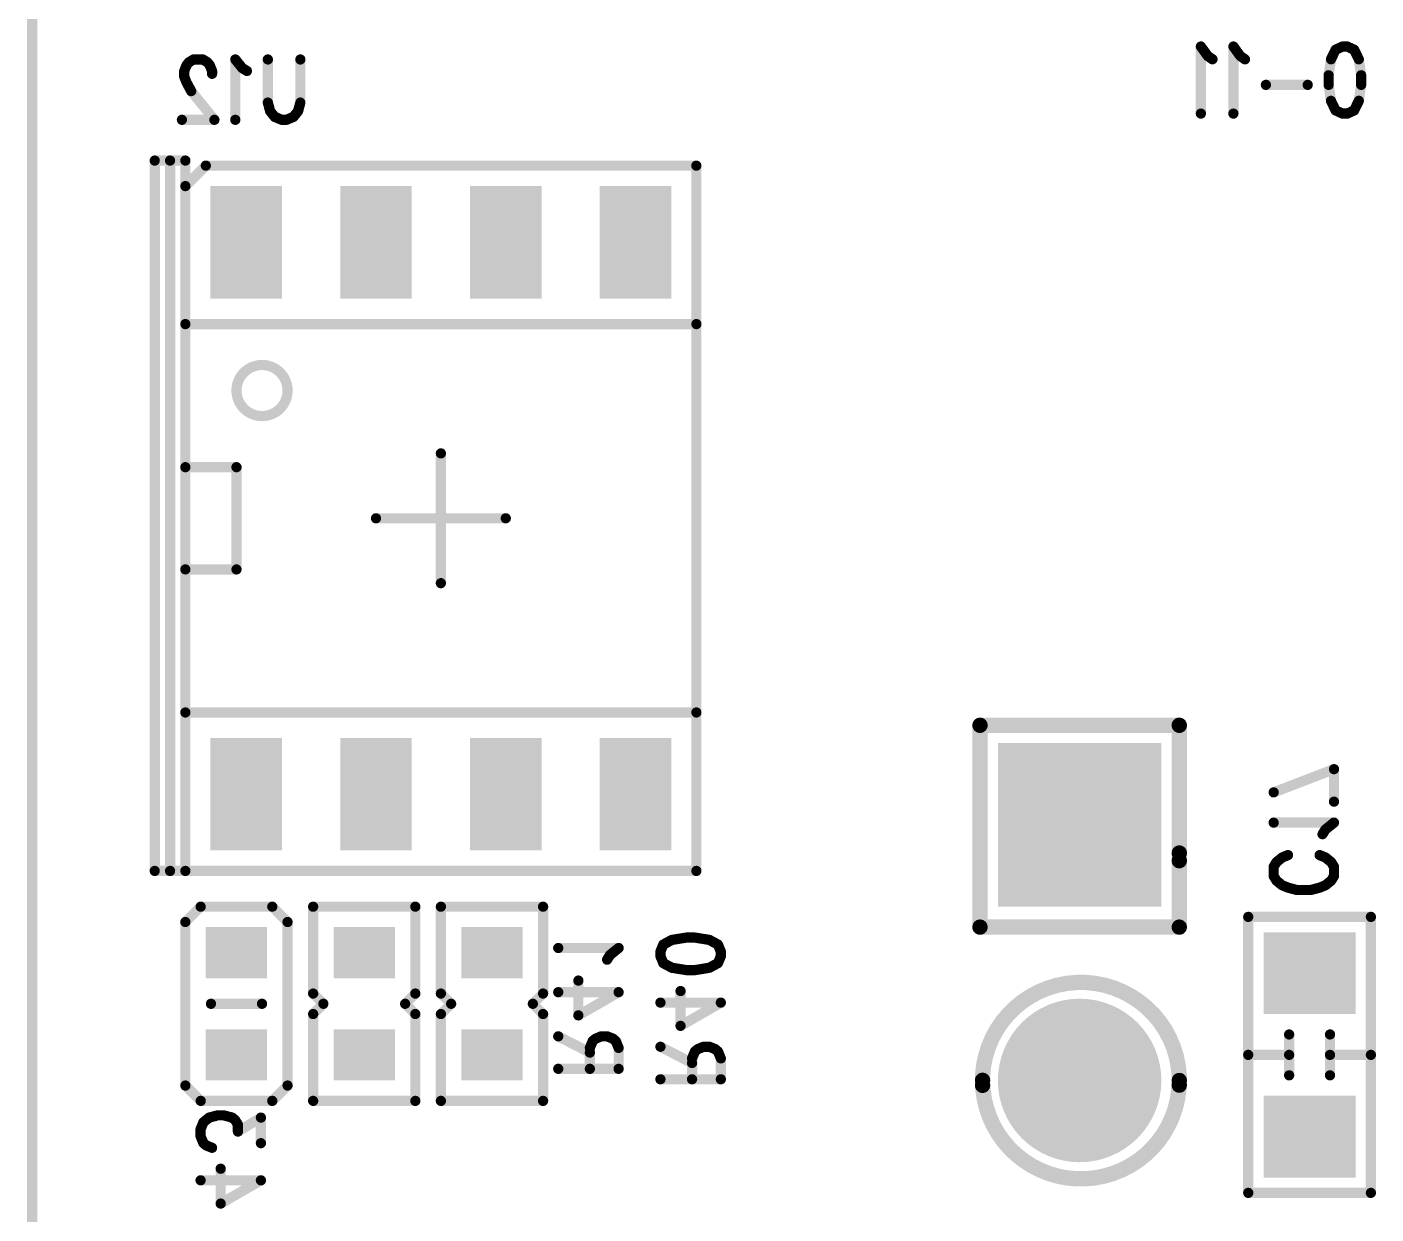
# Model space of a CAD drawing. Extents: x 100 to 144.1, y 92.1 to 144.1.
# Drawn here: x 99.95 to 113.15, y 107.19 to 118.81 of the extents above; entities that cross this region are included whole.
import ezdxf

# ---------------------------------------------------------------- set-up
doc = ezdxf.new("R2010")
doc.units = 0
doc.layers.get('0').update_dxf_attribs({"linetype": 'CONTINUOUS'})
doc.layers.add('MASK-BOTTOM_PHO', color=5, linetype='CONTINUOUS')
doc.layers.add('SILK-BOTTOM_PHO', color=14, linetype='CONTINUOUS')

# ---------------------------------------------------------------- blocks, each defined once
blk = doc.blocks.new('SQUARE_28')
blk.add_solid([(0.799972, 0.799972), (0.799972, -0.799972), (-0.799972, 0.799972), (-0.799972, -0.799972)])
blk = doc.blocks.new('ROUND_49')
at = {"const_width": 0.799972}
blk.add_lwpolyline([(-0.399986, 0, 1), (0.399986, 0, 1)], format="xyb", close=True, dxfattribs=at)
blk = doc.blocks.new('SQUARE_10')
blk.add_solid([(0.350012, 0.350012), (0.350012, -0.350012), (-0.350012, 0.350012), (-0.350012, -0.350012)])
blk = doc.blocks.new('SQUARE_16')
blk.add_solid([(0.250062, 0.250062), (0.250062, -0.250062), (-0.250062, 0.250062), (-0.250062, -0.250062)])
blk = doc.blocks.new('SQUARE_165')
blk.add_solid([(0.40005, 0.40005), (0.40005, -0.40005), (-0.40005, 0.40005), (-0.40005, -0.40005)])
blk = doc.blocks.new('ROUND_1')
at = {"const_width": 0.050038}
blk.add_lwpolyline([(-0.025018, 0, 1), (0.025018, 0, 1)], format="xyb", close=True, dxfattribs=at)
blk = doc.blocks.new('ROUND_61')
at = {"const_width": 0.075056}
blk.add_lwpolyline([(-0.037528, 0, 1), (0.037528, 0, 1)], format="xyb", close=True, dxfattribs=at)

msp = doc.modelspace()

# ---------------------------------------------------------------- linework, layer by layer
at = {"layer": 'MASK-BOTTOM_PHO'}
for points, const_width in [([(100.000054, 143.999966), (100.000054, 100.000054)], 0.100076), ([(102.095046, 116.899944), (102.095046, 116.499894)], 0.700024), ([(103.365046, 116.899944), (103.365046, 116.499894)], 0.700024), ([(104.635046, 116.899944), (104.635046, 116.499894)], 0.700024), ([(105.905046, 116.899944), (105.905046, 116.499894)], 0.700024), ([(102.095046, 111.499904), (102.095046, 111.100108)], 0.700024), ([(103.365046, 111.499904), (103.365046, 111.100108)], 0.700024), ([(104.635046, 111.499904), (104.635046, 111.100108)], 0.700024), ([(105.905046, 111.499904), (105.905046, 111.100108)], 0.700024), ([(102.050088, 109.750098), (101.950012, 109.750098)], 0.500124), ([(103.300022, 109.750098), (103.199946, 109.750098)], 0.500124), ([(104.549956, 109.750098), (104.44988, 109.750098)], 0.500124), ([(112.450118, 109.549946), (112.54994, 109.549946)], 0.8001), ([(102.050088, 108.7501), (101.950012, 108.7501)], 0.500124), ([(103.300022, 108.7501), (103.199946, 108.7501)], 0.500124), ([(104.549956, 108.7501), (104.44988, 108.7501)], 0.500124), ([(112.450118, 107.95), (112.54994, 107.95)], 0.8001)]:
    msp.add_lwpolyline(points, dxfattribs=dict(at, const_width=const_width))
at = {"layer": 'SILK-BOTTOM_PHO'}
for points, const_width in [([(100.000054, 143.999966), (100.000054, 100.000054)], 0.100076), ([(101.579426, 118.488968), (101.534214, 118.461028)], 0.100076), ([(101.670358, 118.488968), (101.579426, 118.488968)], 0.100076), ([(101.715824, 118.461028), (101.670358, 118.488968)], 0.100076), ([(102.056692, 118.40464), (101.98862, 118.488968)], 0.100076), ([(101.98862, 118.488968), (101.98862, 117.898418)], 0.100076), ([(102.306882, 118.067074), (102.306882, 118.488968)], 0.100076), ([(102.62489, 118.488968), (102.62489, 118.067074)], 0.100076), ([(111.504476, 118.521988), (111.436404, 118.615714)], 0.100076), ([(111.436404, 118.615714), (111.436404, 117.959378)], 0.100076), ([(111.549942, 118.490746), (111.504476, 118.521988)], 0.100076), ([(111.822738, 118.521988), (111.754666, 118.615714)], 0.100076), ([(111.754666, 118.615714), (111.754666, 117.959378)], 0.100076), ([(111.868204, 118.490746), (111.822738, 118.521988)], 0.100076), ([(112.686338, 118.334282), (112.709198, 118.490746)], 0.100076), ([(112.709198, 118.490746), (112.754664, 118.584472)], 0.100076), ([(112.754664, 118.584472), (112.822736, 118.615714)], 0.100076), ([(112.822736, 118.615714), (112.868202, 118.615714)], 0.100076), ([(112.868202, 118.615714), (112.936274, 118.584472)], 0.100076), ([(112.936274, 118.584472), (112.98174, 118.490746)], 0.100076), ([(112.98174, 118.490746), (113.0046, 118.334282)], 0.100076), ([(101.511354, 118.432834), (101.488748, 118.376446)], 0.100076), ([(101.488748, 118.376446), (101.488748, 118.320312)], 0.100076), ([(101.534214, 118.461028), (101.511354, 118.432834)], 0.100076), ([(101.738684, 118.432834), (101.715824, 118.461028)], 0.100076), ([(101.76129, 118.376446), (101.738684, 118.432834)], 0.100076), ([(101.76129, 118.348506), (101.76129, 118.376446)], 0.100076), ([(102.102158, 118.376446), (102.056692, 118.40464)], 0.100076), ([(101.488748, 118.320312), (101.511354, 118.264178)], 0.100076), ([(101.511354, 118.264178), (101.55682, 118.179596)], 0.100076), ([(112.481868, 118.240556), (112.072674, 118.240556)], 0.100076), ([(112.686338, 118.240556), (112.686338, 118.334282)], 0.100076), ([(112.709198, 118.084346), (112.686338, 118.240556)], 0.100076), ([(113.0046, 118.240556), (112.98174, 118.084346)], 0.100076), ([(113.0046, 118.334282), (113.0046, 118.240556)], 0.100076), ([(101.55682, 118.179596), (101.78415, 117.898418)], 0.100076), ([(102.329488, 117.982746), (102.306882, 118.067074)], 0.100076), ([(102.374954, 117.926612), (102.329488, 117.982746)], 0.100076), ([(102.602284, 117.982746), (102.556818, 117.926612)], 0.100076), ([(102.62489, 118.067074), (102.602284, 117.982746)], 0.100076), ([(112.754664, 117.99062), (112.709198, 118.084346)], 0.100076), ([(112.822736, 117.959378), (112.754664, 117.99062)], 0.100076), ([(112.868202, 117.959378), (112.822736, 117.959378)], 0.100076), ([(112.936274, 117.99062), (112.868202, 117.959378)], 0.100076), ([(112.98174, 118.084346), (112.936274, 117.99062)], 0.100076), ([(101.78415, 117.898418), (101.465888, 117.898418)], 0.100076), ([(102.44328, 117.898418), (102.374954, 117.926612)], 0.100076), ([(102.488746, 117.898418), (102.44328, 117.898418)], 0.100076), ([(102.556818, 117.926612), (102.488746, 117.898418)], 0.100076), ([(101.19995, 110.549944), (101.19995, 117.499892)], 0.100076), ([(101.19995, 117.499892), (101.499924, 117.499892)], 0.100076), ([(101.350064, 117.499892), (101.350064, 110.549944)], 0.100076), ([(101.499924, 117.499892), (101.499924, 110.549944)], 0.100076), ([(101.700076, 117.450108), (101.499924, 117.249956)], 0.100076), ([(106.499914, 117.450108), (101.700076, 117.450108)], 0.100076), ([(106.499914, 110.549944), (106.499914, 117.450108)], 0.100076), ([(101.499924, 117.249956), (101.499924, 110.549944)], 0.100076), ([(101.499924, 115.899946), (106.499914, 115.899946)], 0.100076), ([(101.499924, 114.499898), (101.499924, 115.899946)], 0.100076), ([(106.499914, 115.899946), (106.499914, 112.100106)], 0.100076), ([(104.000046, 113.365026), (104.000046, 114.635026)], 0.100076), ([(102.00005, 114.499898), (101.499924, 114.499898)], 0.100076), ([(102.00005, 113.4999), (102.00005, 114.499898)], 0.100076), ([(103.365046, 114.000026), (104.635046, 114.000026)], 0.100076), ([(101.499924, 112.100106), (101.499924, 113.4999)], 0.100076), ([(101.499924, 113.4999), (102.00005, 113.4999)], 0.100076), ([(106.499914, 112.100106), (101.499924, 112.100106)], 0.100076), ([(111.225076, 111.974884), (109.275118, 111.974884)], 0.150114), ([(109.275118, 111.974884), (109.275118, 110.000034)], 0.150114), ([(111.225076, 110.65002), (111.225076, 111.974884)], 0.150114), ([(112.73917, 111.54537), (112.148366, 111.318294)], 0.100076), ([(112.73917, 111.227362), (112.73917, 111.54537)], 0.100076), ([(112.73917, 111.022638), (112.148366, 111.022638)], 0.100076), ([(112.654588, 110.954566), (112.73917, 111.022638)], 0.100076), ([(112.626648, 110.9091), (112.654588, 110.954566)], 0.100076), ([(111.225076, 110.000034), (111.225076, 110.72495)], 0.150114), ([(112.232694, 110.68177), (112.289082, 110.70463)], 0.100076), ([(112.598454, 110.70463), (112.654588, 110.68177)], 0.100076), ([(112.148366, 110.590838), (112.17656, 110.636304)], 0.100076), ([(112.148366, 110.499906), (112.148366, 110.590838)], 0.100076), ([(112.17656, 110.636304), (112.232694, 110.68177)], 0.100076), ([(112.654588, 110.68177), (112.710976, 110.636304)], 0.100076), ([(112.710976, 110.636304), (112.73917, 110.590838)], 0.100076), ([(112.73917, 110.590838), (112.73917, 110.499906)], 0.100076), ([(101.499924, 110.549944), (101.19995, 110.549944)], 0.100076), ([(101.499924, 110.549944), (106.499914, 110.549944)], 0.100076), ([(112.17656, 110.45444), (112.148366, 110.499906)], 0.100076), ([(112.232694, 110.408974), (112.17656, 110.45444)], 0.100076), ([(112.710976, 110.45444), (112.654588, 110.408974)], 0.100076), ([(112.73917, 110.499906), (112.710976, 110.45444)], 0.100076), ([(112.289082, 110.386368), (112.232694, 110.408974)], 0.100076), ([(112.37341, 110.363762), (112.289082, 110.386368)], 0.100076), ([(112.514126, 110.363762), (112.37341, 110.363762)], 0.100076), ([(112.598454, 110.386368), (112.514126, 110.363762)], 0.100076), ([(112.654588, 110.408974), (112.598454, 110.386368)], 0.100076), ([(101.499924, 110.050072), (101.650038, 110.199932)], 0.100076), ([(101.650038, 110.199932), (102.350062, 110.199932)], 0.100076), ([(102.350062, 110.199932), (102.499922, 110.050072)], 0.100076), ([(102.750112, 110.199932), (103.75011, 110.199932)], 0.100076), ([(102.750112, 109.350048), (102.750112, 110.199932)], 0.100076), ([(103.75011, 110.199932), (103.75011, 109.350048)], 0.100076), ([(104.000046, 110.199932), (105.000044, 110.199932)], 0.100076), ([(104.000046, 109.350048), (104.000046, 110.199932)], 0.100076), ([(105.000044, 110.199932), (105.000044, 109.350048)], 0.100076), ([(101.499924, 108.450126), (101.499924, 110.050072)], 0.100076), ([(102.499922, 110.050072), (102.499922, 108.450126)], 0.100076), ([(113.100104, 110.10011), (111.899954, 110.10011)], 0.100076), ([(111.899954, 110.10011), (111.899954, 107.40009)], 0.100076), ([(113.100104, 107.40009), (113.100104, 110.10011)], 0.100076), ([(109.275118, 110.000034), (111.225076, 110.000034)], 0.150114), ([(105.739184, 109.795564), (105.14838, 109.795564)], 0.100076), ([(105.654602, 109.727238), (105.739184, 109.795564)], 0.100076), ([(106.148378, 109.761274), (106.176572, 109.8296)], 0.100076), ([(106.176572, 109.8296), (106.2609, 109.875066)], 0.100076), ([(106.2609, 109.875066), (106.401616, 109.897672)], 0.100076), ([(106.401616, 109.897672), (106.485944, 109.897672)], 0.100076), ([(106.485944, 109.897672), (106.62666, 109.875066)], 0.100076), ([(106.62666, 109.875066), (106.710988, 109.8296)], 0.100076), ([(106.710988, 109.8296), (106.739182, 109.761274)], 0.100076), ([(105.626662, 109.681772), (105.654602, 109.727238)], 0.100076), ([(106.148378, 109.715808), (106.148378, 109.761274)], 0.100076), ([(106.176572, 109.647736), (106.148378, 109.715808)], 0.100076), ([(106.2609, 109.60227), (106.176572, 109.647736)], 0.100076), ([(106.710988, 109.647736), (106.62666, 109.60227)], 0.100076), ([(106.739182, 109.715808), (106.710988, 109.647736)], 0.100076), ([(106.739182, 109.761274), (106.739182, 109.715808)], 0.100076), ([(106.401616, 109.579664), (106.2609, 109.60227)], 0.100076), ([(106.485944, 109.579664), (106.401616, 109.579664)], 0.100076), ([(106.62666, 109.60227), (106.485944, 109.579664)], 0.100076), ([(105.34523, 109.136434), (105.34523, 109.477302)], 0.100076), ([(102.249986, 109.249972), (101.750114, 109.249972)], 0.100076), ([(102.849934, 109.249972), (102.750112, 109.350048)], 0.100076), ([(102.750112, 109.149896), (102.849934, 109.249972)], 0.100076), ([(103.75011, 109.350048), (103.650034, 109.249972)], 0.100076), ([(103.650034, 109.249972), (103.75011, 109.149896)], 0.100076), ([(104.100122, 109.249972), (104.000046, 109.350048)], 0.100076), ([(104.000046, 109.149896), (104.100122, 109.249972)], 0.100076), ([(105.000044, 109.350048), (104.899968, 109.249972)], 0.100076), ([(104.899968, 109.249972), (105.000044, 109.149896)], 0.100076), ([(105.739184, 109.36351), (105.14838, 109.36351)], 0.100076), ([(105.739184, 109.36351), (105.34523, 109.136434)], 0.100076), ([(106.739182, 109.261402), (106.148378, 109.261402)], 0.100076), ([(106.345228, 109.034072), (106.345228, 109.37494)], 0.100076), ([(106.739182, 109.261402), (106.345228, 109.034072)], 0.100076), ([(102.750112, 108.300012), (102.750112, 109.149896)], 0.100076), ([(103.75011, 109.149896), (103.75011, 108.300012)], 0.100076), ([(104.000046, 108.300012), (104.000046, 109.149896)], 0.100076), ([(105.000044, 109.149896), (105.000044, 108.300012)], 0.100076), ([(105.457752, 108.772706), (105.14838, 108.93171)], 0.100076), ([(105.485946, 108.886244), (105.457752, 108.818172)], 0.100076), ([(105.51414, 108.909104), (105.485946, 108.886244)], 0.100076), ([(105.570274, 108.93171), (105.51414, 108.909104)], 0.100076), ([(105.626662, 108.93171), (105.570274, 108.93171)], 0.100076), ([(105.682796, 108.909104), (105.626662, 108.93171)], 0.100076), ([(105.71099, 108.886244), (105.682796, 108.909104)], 0.100076), ([(105.739184, 108.818172), (105.71099, 108.886244)], 0.100076), ([(112.300004, 108.549948), (112.300004, 108.949998)], 0.100076), ([(112.700054, 108.549948), (112.700054, 108.949998)], 0.100076), ([(105.457752, 108.818172), (105.457752, 108.613702)], 0.100076), ([(105.739184, 108.613702), (105.739184, 108.818172)], 0.100076), ([(106.45775, 108.670344), (106.148378, 108.829602)], 0.100076), ([(106.485944, 108.784136), (106.45775, 108.71581)], 0.100076), ([(106.514138, 108.806742), (106.485944, 108.784136)], 0.100076), ([(106.570272, 108.829602), (106.514138, 108.806742)], 0.100076), ([(106.62666, 108.829602), (106.570272, 108.829602)], 0.100076), ([(106.682794, 108.806742), (106.62666, 108.829602)], 0.100076), ([(106.710988, 108.784136), (106.682794, 108.806742)], 0.100076), ([(106.739182, 108.71581), (106.710988, 108.784136)], 0.100076), ([(111.899954, 108.7501), (112.300004, 108.7501)], 0.100076), ([(113.100104, 108.7501), (112.700054, 108.7501)], 0.100076), ([(105.739184, 108.613702), (105.14838, 108.613702)], 0.100076), ([(106.45775, 108.71581), (106.45775, 108.51134)], 0.100076), ([(106.739182, 108.51134), (106.739182, 108.71581)], 0.100076), ([(106.739182, 108.51134), (106.148378, 108.51134)], 0.100076), ([(101.650038, 108.300012), (101.499924, 108.450126)], 0.100076), ([(102.499922, 108.450126), (102.350062, 108.300012)], 0.100076), ([(102.350062, 108.300012), (101.650038, 108.300012)], 0.100076), ([(103.75011, 108.300012), (102.750112, 108.300012)], 0.100076), ([(105.000044, 108.300012), (104.000046, 108.300012)], 0.100076), ([(101.676454, 108.09097), (101.648514, 108.022644)], 0.100076), ([(101.732842, 108.136436), (101.676454, 108.09097)], 0.100076), ([(101.81717, 108.159042), (101.732842, 108.136436)], 0.100076), ([(101.873558, 108.159042), (101.81717, 108.159042)], 0.100076), ([(101.957886, 108.136436), (101.873558, 108.159042)], 0.100076), ([(101.985826, 108.113576), (101.957886, 108.136436)], 0.100076), ([(102.01402, 108.06811), (101.985826, 108.113576)], 0.100076), ([(102.239064, 108.136436), (102.01402, 108.000038)], 0.100076), ([(102.01402, 108.000038), (102.01402, 108.06811)], 0.100076), ([(102.239064, 107.886246), (102.239064, 108.136436)], 0.100076), ([(101.648514, 108.022644), (101.648514, 107.954572)], 0.100076), ([(101.648514, 107.954572), (101.676454, 107.886246)], 0.100076), ([(101.676454, 107.886246), (101.704648, 107.86364)], 0.100076), ([(101.704648, 107.86364), (101.761036, 107.841034)], 0.100076), ([(101.845364, 107.295442), (101.845364, 107.63631)], 0.100076), ([(102.239064, 107.522772), (101.648514, 107.522772)], 0.100076), ([(102.239064, 107.522772), (101.845364, 107.295442)], 0.100076), ([(111.899954, 107.40009), (113.100104, 107.40009)], 0.100076)]:
    msp.add_lwpolyline(points, dxfattribs=dict(at, const_width=const_width))
at = {"layer": 'SILK-BOTTOM_PHO', "const_width": 0.100076}
msp.add_lwpolyline([(102.00005, 115.24996, 1), (102.499922, 115.24996, 1)], format="xyb", close=True, dxfattribs=at)
at = {"layer": 'SILK-BOTTOM_PHO', "const_width": 0.150114}
for points in [[(111.225076, 108.453936, 1.0455973), (109.30001, 108.452412)], [(109.30001, 108.50118, 1.000924), (111.225076, 108.499402)]]:
    msp.add_lwpolyline(points, format="xyb", dxfattribs=at)

# ---------------------------------------------------------------- block references
at = {"layer": 'MASK-BOTTOM_PHO'}
for name, p in [('SQUARE_10', (102.095046, 116.899944)), ('SQUARE_10', (103.365046, 116.899944)), ('SQUARE_10', (104.635046, 116.899944)), ('SQUARE_10', (105.905046, 116.899944)), ('SQUARE_10', (102.095046, 116.499894)), ('SQUARE_10', (103.365046, 116.499894)), ('SQUARE_10', (104.635046, 116.499894)), ('SQUARE_10', (105.905046, 116.499894)), ('SQUARE_10', (102.095046, 111.499904)), ('SQUARE_10', (103.365046, 111.499904)), ('SQUARE_10', (104.635046, 111.499904)), ('SQUARE_10', (105.905046, 111.499904)), ('SQUARE_28', (110.24997, 111.000032)), ('SQUARE_10', (102.095046, 111.100108)), ('SQUARE_10', (103.365046, 111.100108)), ('SQUARE_10', (104.635046, 111.100108)), ('SQUARE_10', (105.905046, 111.100108)), ('SQUARE_16', (101.950012, 109.750098)), ('SQUARE_16', (102.050088, 109.750098)), ('SQUARE_16', (103.199946, 109.750098)), ('SQUARE_16', (103.300022, 109.750098)), ('SQUARE_16', (104.44988, 109.750098)), ('SQUARE_16', (104.549956, 109.750098)), ('SQUARE_165', (112.450118, 109.549946)), ('SQUARE_165', (112.54994, 109.549946)), ('ROUND_49', (110.24997, 108.49991)), ('SQUARE_16', (101.950012, 108.7501)), ('SQUARE_16', (102.050088, 108.7501)), ('SQUARE_16', (103.199946, 108.7501)), ('SQUARE_16', (103.300022, 108.7501)), ('SQUARE_16', (104.44988, 108.7501)), ('SQUARE_16', (104.549956, 108.7501)), ('SQUARE_165', (112.450118, 107.95)), ('SQUARE_165', (112.54994, 107.95))]:
    msp.add_blockref(name, p, dxfattribs=at)
at = {"layer": 'SILK-BOTTOM_PHO'}
for name, p in [('ROUND_1', (101.579426, 118.488968)), ('ROUND_1', (101.670358, 118.488968)), ('ROUND_1', (101.98862, 118.488968)), ('ROUND_1', (102.306882, 118.488968)), ('ROUND_1', (102.62489, 118.488968)), ('ROUND_1', (111.436404, 118.615714)), ('ROUND_1', (111.504476, 118.521988)), ('ROUND_1', (111.549942, 118.490746)), ('ROUND_1', (111.754666, 118.615714)), ('ROUND_1', (111.822738, 118.521988)), ('ROUND_1', (111.868204, 118.490746)), ('ROUND_1', (112.709198, 118.490746)), ('ROUND_1', (112.754664, 118.584472)), ('ROUND_1', (112.822736, 118.615714)), ('ROUND_1', (112.868202, 118.615714)), ('ROUND_1', (112.868202, 118.615714)), ('ROUND_1', (112.936274, 118.584472)), ('ROUND_1', (112.98174, 118.490746)), ('ROUND_1', (101.488748, 118.376446)), ('ROUND_1', (101.511354, 118.432834)), ('ROUND_1', (101.534214, 118.461028)), ('ROUND_1', (101.715824, 118.461028)), ('ROUND_1', (101.738684, 118.432834)), ('ROUND_1', (101.76129, 118.376446)), ('ROUND_1', (102.056692, 118.40464)), ('ROUND_1', (102.056692, 118.40464)), ('ROUND_1', (102.102158, 118.376446)), ('ROUND_1', (101.488748, 118.320312)), ('ROUND_1', (101.511354, 118.264178)), ('ROUND_1', (101.76129, 118.348506)), ('ROUND_1', (112.072674, 118.240556)), ('ROUND_1', (112.481868, 118.240556)), ('ROUND_1', (112.686338, 118.334282)), ('ROUND_1', (112.686338, 118.240556)), ('ROUND_1', (113.0046, 118.334282)), ('ROUND_1', (113.0046, 118.240556)), ('ROUND_1', (101.55682, 118.179596)), ('ROUND_1', (102.306882, 118.067074)), ('ROUND_1', (102.329488, 117.982746)), ('ROUND_1', (102.602284, 117.982746)), ('ROUND_1', (102.62489, 118.067074)), ('ROUND_1', (111.436404, 117.959378)), ('ROUND_1', (111.754666, 117.959378)), ('ROUND_1', (112.709198, 118.084346)), ('ROUND_1', (112.754664, 117.99062)), ('ROUND_1', (112.822736, 117.959378)), ('ROUND_1', (112.868202, 117.959378)), ('ROUND_1', (112.936274, 117.99062)), ('ROUND_1', (112.98174, 118.084346)), ('ROUND_1', (101.465888, 117.898418)), ('ROUND_1', (101.78415, 117.898418)), ('ROUND_1', (101.98862, 117.898418)), ('ROUND_1', (102.374954, 117.926612)), ('ROUND_1', (102.44328, 117.898418)), ('ROUND_1', (102.488746, 117.898418)), ('ROUND_1', (102.556818, 117.926612)), ('ROUND_1', (101.19995, 117.499892)), ('ROUND_1', (101.350064, 117.499892)), ('ROUND_1', (101.499924, 117.499892)), ('ROUND_1', (101.700076, 117.450108)), ('ROUND_1', (106.499914, 117.450108)), ('ROUND_1', (101.499924, 117.249956)), ('ROUND_1', (101.499924, 115.899946)), ('ROUND_1', (101.499924, 115.899946)), ('ROUND_1', (106.499914, 115.899946)), ('ROUND_1', (104.000046, 114.635026)), ('ROUND_1', (101.499924, 114.499898)), ('ROUND_1', (102.00005, 114.499898)), ('ROUND_1', (103.365046, 114.000026)), ('ROUND_1', (104.635046, 114.000026)), ('ROUND_1', (101.499924, 113.4999)), ('ROUND_1', (102.00005, 113.4999)), ('ROUND_1', (104.000046, 113.365026)), ('ROUND_1', (101.499924, 112.100106)), ('ROUND_1', (106.499914, 112.100106)), ('ROUND_61', (109.275118, 111.974884)), ('ROUND_61', (111.225076, 111.974884)), ('ROUND_1', (112.73917, 111.54537)), ('ROUND_1', (112.73917, 111.54537)), ('ROUND_1', (112.148366, 111.318294)), ('ROUND_1', (112.73917, 111.227362)), ('ROUND_1', (112.148366, 111.022638)), ('ROUND_1', (112.73917, 111.022638)), ('ROUND_1', (112.626648, 110.9091)), ('ROUND_1', (112.654588, 110.954566)), ('ROUND_61', (111.225076, 110.72495)), ('ROUND_1', (112.289082, 110.70463)), ('ROUND_1', (112.598454, 110.70463)), ('ROUND_61', (111.225076, 110.65002)), ('ROUND_1', (112.148366, 110.590838)), ('ROUND_1', (112.17656, 110.636304)), ('ROUND_1', (112.232694, 110.68177)), ('ROUND_1', (112.654588, 110.68177)), ('ROUND_1', (112.710976, 110.636304)), ('ROUND_1', (112.73917, 110.590838)), ('ROUND_1', (101.19995, 110.549944)), ('ROUND_1', (101.350064, 110.549944)), ('ROUND_1', (101.499924, 110.549944)), ('ROUND_1', (101.499924, 110.549944)), ('ROUND_1', (101.499924, 110.549944)), ('ROUND_1', (106.499914, 110.549944)), ('ROUND_1', (112.148366, 110.499906)), ('ROUND_1', (112.17656, 110.45444)), ('ROUND_1', (112.710976, 110.45444)), ('ROUND_1', (112.73917, 110.499906)), ('ROUND_1', (112.232694, 110.408974)), ('ROUND_1', (112.289082, 110.386368)), ('ROUND_1', (112.37341, 110.363762)), ('ROUND_1', (112.514126, 110.363762)), ('ROUND_1', (112.598454, 110.386368)), ('ROUND_1', (112.654588, 110.408974)), ('ROUND_1', (101.650038, 110.199932)), ('ROUND_1', (102.350062, 110.199932)), ('ROUND_1', (102.750112, 110.199932)), ('ROUND_1', (102.750112, 110.199932)), ('ROUND_1', (103.75011, 110.199932)), ('ROUND_1', (104.000046, 110.199932)), ('ROUND_1', (104.000046, 110.199932)), ('ROUND_1', (105.000044, 110.199932)), ('ROUND_1', (101.499924, 110.050072)), ('ROUND_1', (101.499924, 110.050072)), ('ROUND_1', (102.499922, 110.050072)), ('ROUND_1', (111.899954, 110.10011)), ('ROUND_1', (113.100104, 110.10011)), ('ROUND_61', (109.275118, 110.000034)), ('ROUND_61', (111.225076, 110.000034)), ('ROUND_1', (105.14838, 109.795564)), ('ROUND_1', (105.739184, 109.795564)), ('ROUND_1', (106.176572, 109.8296)), ('ROUND_1', (106.2609, 109.875066)), ('ROUND_1', (106.401616, 109.897672)), ('ROUND_1', (106.485944, 109.897672)), ('ROUND_1', (106.62666, 109.875066)), ('ROUND_1', (106.710988, 109.8296)), ('ROUND_1', (105.626662, 109.681772)), ('ROUND_1', (105.654602, 109.727238)), ('ROUND_1', (106.148378, 109.761274)), ('ROUND_1', (106.148378, 109.715808)), ('ROUND_1', (106.176572, 109.647736)), ('ROUND_1', (106.710988, 109.647736)), ('ROUND_1', (106.739182, 109.761274)), ('ROUND_1', (106.739182, 109.715808)), ('ROUND_1', (106.739182, 109.715808)), ('ROUND_1', (106.2609, 109.60227)), ('ROUND_1', (106.401616, 109.579664)), ('ROUND_1', (106.485944, 109.579664)), ('ROUND_1', (106.62666, 109.60227)), ('ROUND_1', (105.34523, 109.477302)), ('ROUND_1', (101.750114, 109.249972)), ('ROUND_1', (102.249986, 109.249972)), ('ROUND_1', (102.750112, 109.350048)), ('ROUND_1', (102.849934, 109.249972)), ('ROUND_1', (103.650034, 109.249972)), ('ROUND_1', (103.75011, 109.350048)), ('ROUND_1', (104.000046, 109.350048)), ('ROUND_1', (104.100122, 109.249972)), ('ROUND_1', (104.899968, 109.249972)), ('ROUND_1', (105.000044, 109.350048)), ('ROUND_1', (105.14838, 109.36351)), ('ROUND_1', (105.739184, 109.36351)), ('ROUND_1', (105.739184, 109.36351)), ('ROUND_1', (106.148378, 109.261402)), ('ROUND_1', (106.345228, 109.37494)), ('ROUND_1', (106.739182, 109.261402)), ('ROUND_1', (106.739182, 109.261402)), ('ROUND_1', (102.750112, 109.149896)), ('ROUND_1', (103.75011, 109.149896)), ('ROUND_1', (104.000046, 109.149896)), ('ROUND_1', (105.000044, 109.149896)), ('ROUND_1', (105.34523, 109.136434)), ('ROUND_1', (106.345228, 109.034072)), ('ROUND_1', (105.14838, 108.93171)), ('ROUND_1', (105.485946, 108.886244)), ('ROUND_1', (105.51414, 108.909104)), ('ROUND_1', (105.570274, 108.93171)), ('ROUND_1', (105.626662, 108.93171)), ('ROUND_1', (105.682796, 108.909104)), ('ROUND_1', (105.71099, 108.886244)), ('ROUND_1', (112.300004, 108.949998)), ('ROUND_1', (112.700054, 108.949998)), ('ROUND_1', (105.457752, 108.818172)), ('ROUND_1', (105.457752, 108.772706)), ('ROUND_1', (105.739184, 108.818172)), ('ROUND_1', (106.148378, 108.829602)), ('ROUND_1', (106.485944, 108.784136)), ('ROUND_1', (106.514138, 108.806742)), ('ROUND_1', (106.570272, 108.829602)), ('ROUND_1', (106.62666, 108.829602)), ('ROUND_1', (106.682794, 108.806742)), ('ROUND_1', (106.710988, 108.784136)), ('ROUND_1', (111.899954, 108.7501)), ('ROUND_1', (112.300004, 108.7501)), ('ROUND_1', (112.700054, 108.7501)), ('ROUND_1', (113.100104, 108.7501)), ('ROUND_1', (105.14838, 108.613702)), ('ROUND_1', (105.457752, 108.613702)), ('ROUND_1', (105.739184, 108.613702)), ('ROUND_1', (105.739184, 108.613702)), ('ROUND_1', (106.45775, 108.71581)), ('ROUND_1', (106.45775, 108.670344)), ('ROUND_1', (106.739182, 108.71581)), ('ROUND_1', (106.148378, 108.51134)), ('ROUND_1', (106.45775, 108.51134)), ('ROUND_1', (106.739182, 108.51134)), ('ROUND_1', (106.739182, 108.51134)), ('ROUND_61', (109.30001, 108.50118)), ('ROUND_61', (109.30001, 108.452412)), ('ROUND_61', (111.225076, 108.499402)), ('ROUND_61', (111.225076, 108.453936)), ('ROUND_1', (112.300004, 108.549948)), ('ROUND_1', (112.700054, 108.549948)), ('ROUND_1', (101.499924, 108.450126)), ('ROUND_1', (102.499922, 108.450126)), ('ROUND_1', (101.650038, 108.300012)), ('ROUND_1', (102.350062, 108.300012)), ('ROUND_1', (102.750112, 108.300012)), ('ROUND_1', (103.75011, 108.300012)), ('ROUND_1', (104.000046, 108.300012)), ('ROUND_1', (105.000044, 108.300012)), ('ROUND_1', (101.676454, 108.09097)), ('ROUND_1', (101.732842, 108.136436)), ('ROUND_1', (101.81717, 108.159042)), ('ROUND_1', (101.873558, 108.159042)), ('ROUND_1', (101.957886, 108.136436)), ('ROUND_1', (101.985826, 108.113576)), ('ROUND_1', (102.01402, 108.06811)), ('ROUND_1', (102.239064, 108.136436)), ('ROUND_1', (101.648514, 108.022644)), ('ROUND_1', (101.648514, 107.954572)), ('ROUND_1', (102.01402, 108.000038)), ('ROUND_1', (101.676454, 107.886246)), ('ROUND_1', (101.704648, 107.86364)), ('ROUND_1', (101.761036, 107.841034)), ('ROUND_1', (102.239064, 107.886246)), ('ROUND_1', (101.845364, 107.63631)), ('ROUND_1', (101.648514, 107.522772)), ('ROUND_1', (102.239064, 107.522772)), ('ROUND_1', (102.239064, 107.522772)), ('ROUND_1', (111.899954, 107.40009)), ('ROUND_1', (113.100104, 107.40009)), ('ROUND_1', (113.100104, 107.40009)), ('ROUND_1', (101.845364, 107.295442))]:
    msp.add_blockref(name, p, dxfattribs=at)

doc.saveas('drawing.dxf')
